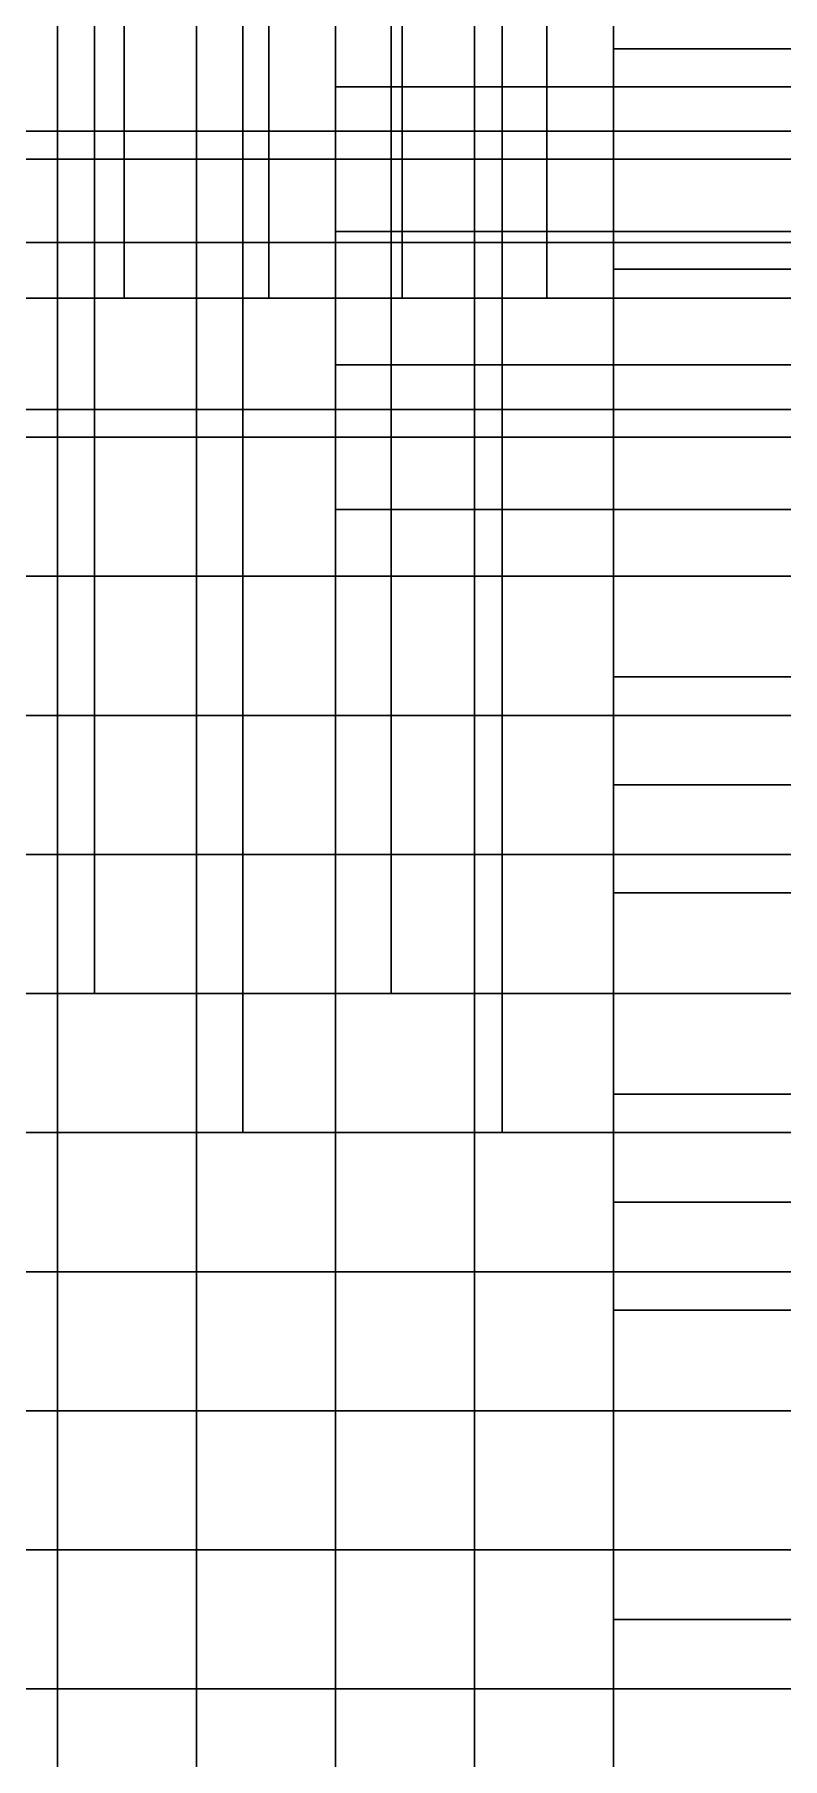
# Model space of a CAD drawing. Extents: x -2.5 to 67.5, y -27.5 to 12.5.
# Drawn here: x 27.4 to 30.76, y -7.81 to -0.07 of the extents above; entities that cross this region are included whole.
import ezdxf

# ---------------------------------------------------------------- set-up
doc = ezdxf.new("R2010")
doc.units = 0
for name, color, linetype in [('M0', 13, 'CONTINUOUS'), ('M1', 11, 'CONTINUOUS'), ('M2', 15, 'CONTINUOUS')]:
    doc.layers.add(name, color=color, linetype=linetype)

msp = doc.modelspace()

# ---------------------------------------------------------------- linework, layer by layer
at = {"layer": 'M0', "color": 135}
for points in [[(27.5, -0.625), (25.833, -0.625), (25.833, 0.9375), (27.5, 0.9375)], [(25.833, -0.625, 1), (27.5, -0.625, 1), (27.5, 0.9375, 1), (25.833, 0.9375, 1)], [(27.5, -0.625, 1), (27.5, -0.625), (27.5, 0.9375), (27.5, 0.9375, 1)], [(27.5, -0.625), (27.5, -0.625, 1), (27.5, 0.9375, 1), (27.5, 0.9375)], [(28.75, -0.625), (27.5, -0.625), (27.5, 0.9375), (28.75, 0.9375)], [(27.5, -0.625, 1), (28.75, -0.625, 1), (28.75, 0.9375, 1), (27.5, 0.9375, 1)], [(28.75, -0.625, 1), (28.75, -0.625), (28.75, 0.9375), (28.75, 0.9375, 1)], [(28.75, -0.625), (28.75, -0.625, 1), (28.75, 0.9375, 1), (28.75, 0.9375)], [(30, -0.625), (28.75, -0.625), (28.75, 0.9375), (30, 0.9375)], [(28.75, -0.625, 1), (30, -0.625, 1), (30, 0.9375, 1), (28.75, 0.9375, 1)], [(30, -0.625, 1), (30, -0.625), (30, 0.9375), (30, 0.9375, 1)], [(30, -0.625), (30, -0.625, 1), (30, 0.9375, 1), (30, 0.9375)], [(31.667, -0.625), (30, -0.625), (30, 0.9375), (31.667, 0.9375)], [(30, -0.625, 1), (31.667, -0.625, 1), (31.667, 0.9375, 1), (30, 0.9375, 1)], [(26.667, -1.25), (26.667, 0), (28.125, 0), (28.125, -1.25)], [(26.667, 0, 1), (26.667, -1.25, 1), (28.125, -1.25, 1), (28.125, 0, 1)], [(28.125, -1.25), (28.125, 0), (28.125, 0, 1), (28.125, -1.25, 1)], [(28.125, 0), (28.125, -1.25), (28.125, -1.25, 1), (28.125, 0, 1)], [(28.125, -1.25), (28.125, 0), (29.375, 0), (29.375, -1.25)], [(28.125, 0, 1), (28.125, -1.25, 1), (29.375, -1.25, 1), (29.375, 0, 1)], [(29.375, -1.25), (29.375, 0), (29.375, 0, 1), (29.375, -1.25, 1)], [(29.375, 0), (29.375, -1.25), (29.375, -1.25, 1), (29.375, 0, 1)], [(29.375, -1.25), (29.375, 0), (30.833, 0), (30.833, -1.25)], [(29.375, 0, 1), (29.375, -1.25, 1), (30.833, -1.25, 1), (30.833, 0, 1)], [(27.5, -0.625), (25.833, -0.625), (25.833, -0.625, 1), (27.5, -0.625, 1)], [(27.5, -1.875), (25.833, -1.875), (25.833, -0.625), (27.5, -0.625)], [(25.833, -1.875, 1), (27.5, -1.875, 1), (27.5, -0.625, 1), (25.833, -0.625, 1)], [(25.833, -0.625), (27.5, -0.625), (27.5, -0.625, 1), (25.833, -0.625, 1)], [(27.5, -1.875, 1), (27.5, -1.875), (27.5, -0.625), (27.5, -0.625, 1)], [(28.75, -0.625), (27.5, -0.625), (27.5, -0.625, 1), (28.75, -0.625, 1)], [(27.5, -1.875), (27.5, -1.875, 1), (27.5, -0.625, 1), (27.5, -0.625)], [(28.75, -1.875), (27.5, -1.875), (27.5, -0.625), (28.75, -0.625)], [(27.5, -1.875, 1), (28.75, -1.875, 1), (28.75, -0.625, 1), (27.5, -0.625, 1)], [(27.5, -0.625), (28.75, -0.625), (28.75, -0.625, 1), (27.5, -0.625, 1)], [(28.75, -1.875, 1), (28.75, -1.875), (28.75, -0.625), (28.75, -0.625, 1)], [(30, -0.625), (28.75, -0.625), (28.75, -0.625, 1), (30, -0.625, 1)], [(28.75, -1.875), (28.75, -1.875, 1), (28.75, -0.625, 1), (28.75, -0.625)], [(30, -1.875), (28.75, -1.875), (28.75, -0.625), (30, -0.625)], [(28.75, -1.875, 1), (30, -1.875, 1), (30, -0.625, 1), (28.75, -0.625, 1)], [(28.75, -0.625), (30, -0.625), (30, -0.625, 1), (28.75, -0.625, 1)], [(30, -1.875, 1), (30, -1.875), (30, -0.625), (30, -0.625, 1)], [(31.667, -0.625), (30, -0.625), (30, -0.625, 1), (31.667, -0.625, 1)], [(30, -1.875), (30, -1.875, 1), (30, -0.625, 1), (30, -0.625)], [(31.667, -1.875), (30, -1.875), (30, -0.625), (31.667, -0.625)], [(30, -1.875, 1), (31.667, -1.875, 1), (31.667, -0.625, 1), (30, -0.625, 1)], [(30, -0.625), (31.667, -0.625), (31.667, -0.625, 1), (30, -0.625, 1)], [(26.667, -1.25), (26.667, -1.25, 1), (28.125, -1.25, 1), (28.125, -1.25)], [(26.667, -2.5), (26.667, -1.25), (28.125, -1.25), (28.125, -2.5)], [(26.667, -1.25, 1), (26.667, -2.5, 1), (28.125, -2.5, 1), (28.125, -1.25, 1)], [(26.667, -1.25, 1), (26.667, -1.25), (28.125, -1.25), (28.125, -1.25, 1)], [(28.125, -2.5), (28.125, -1.25), (28.125, -1.25, 1), (28.125, -2.5, 1)], [(28.125, -1.25), (28.125, -2.5), (28.125, -2.5, 1), (28.125, -1.25, 1)], [(28.125, -1.25), (28.125, -1.25, 1), (29.375, -1.25, 1), (29.375, -1.25)], [(28.125, -2.5), (28.125, -1.25), (29.375, -1.25), (29.375, -2.5)], [(28.125, -1.25, 1), (28.125, -2.5, 1), (29.375, -2.5, 1), (29.375, -1.25, 1)], [(28.125, -1.25, 1), (28.125, -1.25), (29.375, -1.25), (29.375, -1.25, 1)], [(29.375, -2.5), (29.375, -1.25), (29.375, -1.25, 1), (29.375, -2.5, 1)], [(29.375, -1.25), (29.375, -2.5), (29.375, -2.5, 1), (29.375, -1.25, 1)], [(29.375, -1.25), (29.375, -1.25, 1), (30.833, -1.25, 1), (30.833, -1.25)], [(29.375, -2.5), (29.375, -1.25), (30.833, -1.25), (30.833, -2.5)], [(29.375, -1.25, 1), (29.375, -2.5, 1), (30.833, -2.5, 1), (30.833, -1.25, 1)], [(29.375, -1.25, 1), (29.375, -1.25), (30.833, -1.25), (30.833, -1.25, 1)], [(27.5, -1.875), (25.833, -1.875), (25.833, -1.875, 1), (27.5, -1.875, 1)], [(27.5, -3.125), (25.833, -3.125), (25.833, -1.875), (27.5, -1.875)], [(25.833, -3.125, 1), (27.5, -3.125, 1), (27.5, -1.875, 1), (25.833, -1.875, 1)], [(25.833, -1.875), (27.5, -1.875), (27.5, -1.875, 1), (25.833, -1.875, 1)], [(27.5, -3.125, 1), (27.5, -3.125), (27.5, -1.875), (27.5, -1.875, 1)], [(28.75, -1.875), (27.5, -1.875), (27.5, -1.875, 1), (28.75, -1.875, 1)], [(27.5, -3.125), (27.5, -3.125, 1), (27.5, -1.875, 1), (27.5, -1.875)], [(28.75, -3.125), (27.5, -3.125), (27.5, -1.875), (28.75, -1.875)], [(27.5, -3.125, 1), (28.75, -3.125, 1), (28.75, -1.875, 1), (27.5, -1.875, 1)], [(27.5, -1.875), (28.75, -1.875), (28.75, -1.875, 1), (27.5, -1.875, 1)], [(28.75, -3.125, 1), (28.75, -3.125), (28.75, -1.875), (28.75, -1.875, 1)], [(30, -1.875), (28.75, -1.875), (28.75, -1.875, 1), (30, -1.875, 1)], [(28.75, -3.125), (28.75, -3.125, 1), (28.75, -1.875, 1), (28.75, -1.875)], [(30, -3.125), (28.75, -3.125), (28.75, -1.875), (30, -1.875)], [(28.75, -3.125, 1), (30, -3.125, 1), (30, -1.875, 1), (28.75, -1.875, 1)], [(28.75, -1.875), (30, -1.875), (30, -1.875, 1), (28.75, -1.875, 1)], [(30, -3.125, 1), (30, -3.125), (30, -1.875), (30, -1.875, 1)], [(31.667, -1.875), (30, -1.875), (30, -1.875, 1), (31.667, -1.875, 1)], [(30, -3.125), (30, -3.125, 1), (30, -1.875, 1), (30, -1.875)], [(31.667, -3.125), (30, -3.125), (30, -1.875), (31.667, -1.875)], [(30, -3.125, 1), (31.667, -3.125, 1), (31.667, -1.875, 1), (30, -1.875, 1)], [(30, -1.875), (31.667, -1.875), (31.667, -1.875, 1), (30, -1.875, 1)], [(26.667, -2.5), (26.667, -2.5, 1), (28.125, -2.5, 1), (28.125, -2.5)], [(26.667, -3.75), (26.667, -2.5), (28.125, -2.5), (28.125, -3.75)], [(26.667, -2.5, 1), (26.667, -3.75, 1), (28.125, -3.75, 1), (28.125, -2.5, 1)], [(26.667, -2.5, 1), (26.667, -2.5), (28.125, -2.5), (28.125, -2.5, 1)], [(28.125, -3.75), (28.125, -2.5), (28.125, -2.5, 1), (28.125, -3.75, 1)], [(28.125, -2.5), (28.125, -3.75), (28.125, -3.75, 1), (28.125, -2.5, 1)], [(28.125, -2.5), (28.125, -2.5, 1), (29.375, -2.5, 1), (29.375, -2.5)], [(28.125, -3.75), (28.125, -2.5), (29.375, -2.5), (29.375, -3.75)], [(28.125, -2.5, 1), (28.125, -3.75, 1), (29.375, -3.75, 1), (29.375, -2.5, 1)], [(28.125, -2.5, 1), (28.125, -2.5), (29.375, -2.5), (29.375, -2.5, 1)], [(29.375, -3.75), (29.375, -2.5), (29.375, -2.5, 1), (29.375, -3.75, 1)], [(29.375, -2.5), (29.375, -3.75), (29.375, -3.75, 1), (29.375, -2.5, 1)], [(29.375, -2.5), (29.375, -2.5, 1), (30.833, -2.5, 1), (30.833, -2.5)], [(29.375, -3.75), (29.375, -2.5), (30.833, -2.5), (30.833, -3.75)], [(29.375, -2.5, 1), (29.375, -3.75, 1), (30.833, -3.75, 1), (30.833, -2.5, 1)], [(29.375, -2.5, 1), (29.375, -2.5), (30.833, -2.5), (30.833, -2.5, 1)], [(27.5, -3.125), (25.833, -3.125), (25.833, -3.125, 1), (27.5, -3.125, 1)], [(27.5, -4.375), (25.833, -4.375), (25.833, -3.125), (27.5, -3.125)], [(25.833, -4.375, 1), (27.5, -4.375, 1), (27.5, -3.125, 1), (25.833, -3.125, 1)], [(25.833, -3.125), (27.5, -3.125), (27.5, -3.125, 1), (25.833, -3.125, 1)], [(27.5, -4.375, 1), (27.5, -4.375), (27.5, -3.125), (27.5, -3.125, 1)], [(28.75, -3.125), (27.5, -3.125), (27.5, -3.125, 1), (28.75, -3.125, 1)], [(27.5, -4.375), (27.5, -4.375, 1), (27.5, -3.125, 1), (27.5, -3.125)], [(28.75, -4.375), (27.5, -4.375), (27.5, -3.125), (28.75, -3.125)], [(27.5, -4.375, 1), (28.75, -4.375, 1), (28.75, -3.125, 1), (27.5, -3.125, 1)], [(27.5, -3.125), (28.75, -3.125), (28.75, -3.125, 1), (27.5, -3.125, 1)], [(28.75, -4.375, 1), (28.75, -4.375), (28.75, -3.125), (28.75, -3.125, 1)], [(30, -3.125), (28.75, -3.125), (28.75, -3.125, 1), (30, -3.125, 1)], [(28.75, -4.375), (28.75, -4.375, 1), (28.75, -3.125, 1), (28.75, -3.125)], [(30, -4.375), (28.75, -4.375), (28.75, -3.125), (30, -3.125)], [(28.75, -4.375, 1), (30, -4.375, 1), (30, -3.125, 1), (28.75, -3.125, 1)], [(28.75, -3.125), (30, -3.125), (30, -3.125, 1), (28.75, -3.125, 1)], [(30, -4.375, 1), (30, -4.375), (30, -3.125), (30, -3.125, 1)], [(31.667, -3.125), (30, -3.125), (30, -3.125, 1), (31.667, -3.125, 1)], [(30, -4.375), (30, -4.375, 1), (30, -3.125, 1), (30, -3.125)], [(31.667, -4.375), (30, -4.375), (30, -3.125), (31.667, -3.125)], [(30, -4.375, 1), (31.667, -4.375, 1), (31.667, -3.125, 1), (30, -3.125, 1)], [(30, -3.125), (31.667, -3.125), (31.667, -3.125, 1), (30, -3.125, 1)], [(26.667, -3.75), (26.667, -3.75, 1), (28.125, -3.75, 1), (28.125, -3.75)], [(26.667, -5), (26.667, -3.75), (28.125, -3.75), (28.125, -5)], [(26.667, -3.75, 1), (26.667, -5, 1), (28.125, -5, 1), (28.125, -3.75, 1)], [(26.667, -3.75, 1), (26.667, -3.75), (28.125, -3.75), (28.125, -3.75, 1)], [(28.125, -5), (28.125, -3.75), (28.125, -3.75, 1), (28.125, -5, 1)], [(28.125, -3.75), (28.125, -5), (28.125, -5, 1), (28.125, -3.75, 1)], [(28.125, -3.75), (28.125, -3.75, 1), (29.375, -3.75, 1), (29.375, -3.75)], [(28.125, -5), (28.125, -3.75), (29.375, -3.75), (29.375, -5)], [(28.125, -3.75, 1), (28.125, -5, 1), (29.375, -5, 1), (29.375, -3.75, 1)], [(28.125, -3.75, 1), (28.125, -3.75), (29.375, -3.75), (29.375, -3.75, 1)], [(29.375, -5), (29.375, -3.75), (29.375, -3.75, 1), (29.375, -5, 1)], [(29.375, -3.75), (29.375, -5), (29.375, -5, 1), (29.375, -3.75, 1)], [(29.375, -3.75), (29.375, -3.75, 1), (30.833, -3.75, 1), (30.833, -3.75)], [(29.375, -5), (29.375, -3.75), (30.833, -3.75), (30.833, -5)], [(29.375, -3.75, 1), (29.375, -5, 1), (30.833, -5, 1), (30.833, -3.75, 1)], [(29.375, -3.75, 1), (29.375, -3.75), (30.833, -3.75), (30.833, -3.75, 1)], [(27.5, -4.375), (25.833, -4.375), (25.833, -4.375, 1), (27.5, -4.375, 1)], [(27.5, -5.625), (25.833, -5.625), (25.833, -4.375), (27.5, -4.375)], [(25.833, -5.625, 1), (27.5, -5.625, 1), (27.5, -4.375, 1), (25.833, -4.375, 1)], [(25.833, -4.375), (27.5, -4.375), (27.5, -4.375, 1), (25.833, -4.375, 1)], [(27.5, -5.625, 1), (27.5, -5.625), (27.5, -4.375), (27.5, -4.375, 1)], [(28.75, -4.375), (27.5, -4.375), (27.5, -4.375, 1), (28.75, -4.375, 1)], [(27.5, -5.625), (27.5, -5.625, 1), (27.5, -4.375, 1), (27.5, -4.375)], [(28.75, -5.625), (27.5, -5.625), (27.5, -4.375), (28.75, -4.375)], [(27.5, -5.625, 1), (28.75, -5.625, 1), (28.75, -4.375, 1), (27.5, -4.375, 1)], [(27.5, -4.375), (28.75, -4.375), (28.75, -4.375, 1), (27.5, -4.375, 1)], [(28.75, -5.625, 1), (28.75, -5.625), (28.75, -4.375), (28.75, -4.375, 1)], [(30, -4.375), (28.75, -4.375), (28.75, -4.375, 1), (30, -4.375, 1)], [(28.75, -5.625), (28.75, -5.625, 1), (28.75, -4.375, 1), (28.75, -4.375)], [(30, -5.625), (28.75, -5.625), (28.75, -4.375), (30, -4.375)], [(28.75, -5.625, 1), (30, -5.625, 1), (30, -4.375, 1), (28.75, -4.375, 1)], [(28.75, -4.375), (30, -4.375), (30, -4.375, 1), (28.75, -4.375, 1)], [(30, -5.625, 1), (30, -5.625), (30, -4.375), (30, -4.375, 1)], [(31.667, -4.375), (30, -4.375), (30, -4.375, 1), (31.667, -4.375, 1)], [(30, -5.625), (30, -5.625, 1), (30, -4.375, 1), (30, -4.375)], [(31.667, -5.625), (30, -5.625), (30, -4.375), (31.667, -4.375)], [(30, -5.625, 1), (31.667, -5.625, 1), (31.667, -4.375, 1), (30, -4.375, 1)], [(30, -4.375), (31.667, -4.375), (31.667, -4.375, 1), (30, -4.375, 1)], [(26.667, -5), (26.667, -5, 1), (28.125, -5, 1), (28.125, -5)], [(26.667, -6.25), (26.667, -5), (28.125, -5), (28.125, -6.25)], [(26.667, -5, 1), (26.667, -6.25, 1), (28.125, -6.25, 1), (28.125, -5, 1)], [(26.667, -5, 1), (26.667, -5), (28.125, -5), (28.125, -5, 1)], [(28.125, -6.25), (28.125, -5), (28.125, -5, 1), (28.125, -6.25, 1)], [(28.125, -5), (28.125, -6.25), (28.125, -6.25, 1), (28.125, -5, 1)], [(28.125, -5), (28.125, -5, 1), (29.375, -5, 1), (29.375, -5)], [(28.125, -6.25), (28.125, -5), (29.375, -5), (29.375, -6.25)], [(28.125, -5, 1), (28.125, -6.25, 1), (29.375, -6.25, 1), (29.375, -5, 1)], [(28.125, -5, 1), (28.125, -5), (29.375, -5), (29.375, -5, 1)], [(29.375, -6.25), (29.375, -5), (29.375, -5, 1), (29.375, -6.25, 1)], [(29.375, -5), (29.375, -6.25), (29.375, -6.25, 1), (29.375, -5, 1)], [(29.375, -5), (29.375, -5, 1), (30.833, -5, 1), (30.833, -5)], [(29.375, -6.25), (29.375, -5), (30.833, -5), (30.833, -6.25)], [(29.375, -5, 1), (29.375, -6.25, 1), (30.833, -6.25, 1), (30.833, -5, 1)], [(29.375, -5, 1), (29.375, -5), (30.833, -5), (30.833, -5, 1)], [(27.5, -5.625), (25.833, -5.625), (25.833, -5.625, 1), (27.5, -5.625, 1)], [(27.5, -6.875), (25.833, -6.875), (25.833, -5.625), (27.5, -5.625)], [(25.833, -6.875, 1), (27.5, -6.875, 1), (27.5, -5.625, 1), (25.833, -5.625, 1)], [(25.833, -5.625), (27.5, -5.625), (27.5, -5.625, 1), (25.833, -5.625, 1)], [(27.5, -6.875, 1), (27.5, -6.875), (27.5, -5.625), (27.5, -5.625, 1)], [(28.75, -5.625), (27.5, -5.625), (27.5, -5.625, 1), (28.75, -5.625, 1)], [(27.5, -6.875), (27.5, -6.875, 1), (27.5, -5.625, 1), (27.5, -5.625)], [(28.75, -6.875), (27.5, -6.875), (27.5, -5.625), (28.75, -5.625)], [(27.5, -6.875, 1), (28.75, -6.875, 1), (28.75, -5.625, 1), (27.5, -5.625, 1)], [(27.5, -5.625), (28.75, -5.625), (28.75, -5.625, 1), (27.5, -5.625, 1)], [(28.75, -6.875, 1), (28.75, -6.875), (28.75, -5.625), (28.75, -5.625, 1)], [(30, -5.625), (28.75, -5.625), (28.75, -5.625, 1), (30, -5.625, 1)], [(28.75, -6.875), (28.75, -6.875, 1), (28.75, -5.625, 1), (28.75, -5.625)], [(30, -6.875), (28.75, -6.875), (28.75, -5.625), (30, -5.625)], [(28.75, -6.875, 1), (30, -6.875, 1), (30, -5.625, 1), (28.75, -5.625, 1)], [(28.75, -5.625), (30, -5.625), (30, -5.625, 1), (28.75, -5.625, 1)], [(30, -6.875, 1), (30, -6.875), (30, -5.625), (30, -5.625, 1)], [(31.667, -5.625), (30, -5.625), (30, -5.625, 1), (31.667, -5.625, 1)], [(30, -6.875), (30, -6.875, 1), (30, -5.625, 1), (30, -5.625)], [(31.667, -6.875), (30, -6.875), (30, -5.625), (31.667, -5.625)], [(30, -6.875, 1), (31.667, -6.875, 1), (31.667, -5.625, 1), (30, -5.625, 1)], [(30, -5.625), (31.667, -5.625), (31.667, -5.625, 1), (30, -5.625, 1)], [(26.667, -6.25), (26.667, -6.25, 1), (28.125, -6.25, 1), (28.125, -6.25)], [(26.667, -7.5), (26.667, -6.25), (28.125, -6.25), (28.125, -7.5)], [(26.667, -6.25, 1), (26.667, -7.5, 1), (28.125, -7.5, 1), (28.125, -6.25, 1)], [(26.667, -6.25, 1), (26.667, -6.25), (28.125, -6.25), (28.125, -6.25, 1)], [(28.125, -7.5), (28.125, -6.25), (28.125, -6.25, 1), (28.125, -7.5, 1)], [(28.125, -6.25), (28.125, -7.5), (28.125, -7.5, 1), (28.125, -6.25, 1)], [(28.125, -6.25), (28.125, -6.25, 1), (29.375, -6.25, 1), (29.375, -6.25)], [(28.125, -7.5), (28.125, -6.25), (29.375, -6.25), (29.375, -7.5)], [(28.125, -6.25, 1), (28.125, -7.5, 1), (29.375, -7.5, 1), (29.375, -6.25, 1)], [(28.125, -6.25, 1), (28.125, -6.25), (29.375, -6.25), (29.375, -6.25, 1)], [(29.375, -7.5), (29.375, -6.25), (29.375, -6.25, 1), (29.375, -7.5, 1)], [(29.375, -6.25), (29.375, -7.5), (29.375, -7.5, 1), (29.375, -6.25, 1)], [(29.375, -6.25), (29.375, -6.25, 1), (30.833, -6.25, 1), (30.833, -6.25)], [(29.375, -7.5), (29.375, -6.25), (30.833, -6.25), (30.833, -7.5)], [(29.375, -6.25, 1), (29.375, -7.5, 1), (30.833, -7.5, 1), (30.833, -6.25, 1)], [(29.375, -6.25, 1), (29.375, -6.25), (30.833, -6.25), (30.833, -6.25, 1)], [(25.833, -6.875), (27.5, -6.875), (27.5, -6.875, 1), (25.833, -6.875, 1)], [(28.75, -6.875), (27.5, -6.875), (27.5, -6.875, 1), (28.75, -6.875, 1)], [(27.5, -8.472), (27.5, -8.472, 1), (27.5, -6.875, 1), (27.5, -6.875)], [(28.75, -8.472), (27.5, -8.472), (27.5, -6.875), (28.75, -6.875)], [(27.5, -8.472, 1), (28.75, -8.472, 1), (28.75, -6.875, 1), (27.5, -6.875, 1)], [(27.5, -6.875), (28.75, -6.875), (28.75, -6.875, 1), (27.5, -6.875, 1)], [(28.75, -8.472, 1), (28.75, -8.472), (28.75, -6.875), (28.75, -6.875, 1)], [(30, -6.875), (28.75, -6.875), (28.75, -6.875, 1), (30, -6.875, 1)], [(28.75, -8.472), (28.75, -8.472, 1), (28.75, -6.875, 1), (28.75, -6.875)], [(30, -8.472), (28.75, -8.472), (28.75, -6.875), (30, -6.875)], [(28.75, -8.472, 1), (30, -8.472, 1), (30, -6.875, 1), (28.75, -6.875, 1)], [(28.75, -6.875), (30, -6.875), (30, -6.875, 1), (28.75, -6.875, 1)], [(30, -8.472, 1), (30, -8.472), (30, -6.875), (30, -6.875, 1)], [(31.667, -6.875), (30, -6.875), (30, -6.875, 1), (31.667, -6.875, 1)], [(30, -8.472), (30, -8.472, 1), (30, -6.875, 1), (30, -6.875)], [(31.667, -8.472), (30, -8.472), (30, -6.875), (31.667, -6.875)], [(30, -8.472, 1), (31.667, -8.472, 1), (31.667, -6.875, 1), (30, -6.875, 1)], [(30, -6.875), (31.667, -6.875), (31.667, -6.875, 1), (30, -6.875, 1)], [(26.667, -7.5, 1), (26.667, -7.5), (28.125, -7.5), (28.125, -7.5, 1)], [(28.125, -7.5), (28.125, -9.444), (28.125, -9.444, 1), (28.125, -7.5, 1)], [(28.125, -7.5), (28.125, -7.5, 1), (29.375, -7.5, 1), (29.375, -7.5)], [(28.125, -9.444), (28.125, -7.5), (29.375, -7.5), (29.375, -9.444)], [(28.125, -7.5, 1), (28.125, -9.444, 1), (29.375, -9.444, 1), (29.375, -7.5, 1)], [(28.125, -7.5, 1), (28.125, -7.5), (29.375, -7.5), (29.375, -7.5, 1)], [(29.375, -9.444), (29.375, -7.5), (29.375, -7.5, 1), (29.375, -9.444, 1)], [(29.375, -7.5), (29.375, -9.444), (29.375, -9.444, 1), (29.375, -7.5, 1)], [(29.375, -7.5), (29.375, -7.5, 1), (30.833, -7.5, 1), (30.833, -7.5)], [(29.375, -9.444), (29.375, -7.5), (30.833, -7.5), (30.833, -9.444)], [(29.375, -7.5, 1), (29.375, -9.444, 1), (30.833, -9.444, 1), (30.833, -7.5, 1)], [(29.375, -7.5, 1), (29.375, -7.5), (30.833, -7.5), (30.833, -7.5, 1)]]:
    msp.add_3dface(points, dxfattribs=at)
at = {"layer": 'M1', "color": 10}
for points in [[(27.667, -0.5, 1.75), (26.333, -0.5, 1.75), (26.333, 0.8335, 1.75), (27.667, 0.8335, 1.75)], [(26.333, -0.5, 3), (27.667, -0.5, 3), (27.667, 0.8335, 3), (26.333, 0.8335, 3)], [(27.667, -0.5, 3), (27.667, -0.5, 1.75), (27.667, 0.8335, 1.75), (27.667, 0.8335, 3)], [(27.667, -0.5, 1.75), (27.667, -0.5, 3), (27.667, 0.8335, 3), (27.667, 0.8335, 1.75)], [(29, -0.5, 1.75), (27.667, -0.5, 1.75), (27.667, 0.8335, 1.75), (29, 0.8335, 1.75)], [(27.667, -0.5, 3), (29, -0.5, 3), (29, 0.8335, 3), (27.667, 0.8335, 3)], [(29, -0.5, 3), (29, -0.5, 1.75), (29, 0.8335, 1.75), (29, 0.8335, 3)], [(29, -0.5, 1.75), (29, -0.5, 3), (29, 0.8335, 3), (29, 0.8335, 1.75)], [(30, -0.5, 1.75), (29, -0.5, 1.75), (29, 0.8335, 1.75), (30, 0.8335, 1.75)], [(29, -0.5, 3), (30, -0.5, 3), (30, 0.8335, 3), (29, 0.8335, 3)], [(30, -0.5, 3), (30, -0.5, 1.75), (30, 0.8335, 1.75), (30, 0.8335, 3)], [(30, -0.5, 1.75), (30, -0.5, 3), (30, 0.8335, 3), (30, 0.8335, 1.75)], [(31.667, -0.5, 1.75), (30, -0.5, 1.75), (30, 0.8335, 1.75), (31.667, 0.8335, 1.75)], [(30, -0.5, 3), (31.667, -0.5, 3), (31.667, 0.8335, 3), (30, 0.8335, 3)], [(27, -1, 1.75), (27, 0, 1.75), (28.333, 0, 1.75), (28.333, -1, 1.75)], [(27, 0, 3), (27, -1, 3), (28.333, -1, 3), (28.333, 0, 3)], [(28.333, -1, 1.75), (28.333, 0, 1.75), (28.333, 0, 3), (28.333, -1, 3)], [(28.333, 0, 1.75), (28.333, -1, 1.75), (28.333, -1, 3), (28.333, 0, 3)], [(28.333, -1, 1.75), (28.333, 0, 1.75), (29.5, 0, 1.75), (29.5, -1, 1.75)], [(28.333, 0, 3), (28.333, -1, 3), (29.5, -1, 3), (29.5, 0, 3)], [(29.5, -1, 1.75), (29.5, 0, 1.75), (29.5, 0, 3), (29.5, -1, 3)], [(29.5, 0, 1.75), (29.5, -1, 1.75), (29.5, -1, 3), (29.5, 0, 3)], [(29.5, -1, 1.75), (29.5, 0, 1.75), (30.833, 0, 1.75), (30.833, -1, 1.75)], [(29.5, 0, 3), (29.5, -1, 3), (30.833, -1, 3), (30.833, 0, 3)], [(27.667, -0.5, 1.75), (26.333, -0.5, 1.75), (26.333, -0.5, 3), (27.667, -0.5, 3)], [(27.667, -1.75, 1.75), (26.333, -1.75, 1.75), (26.333, -0.5, 1.75), (27.667, -0.5, 1.75)], [(26.333, -1.75, 3), (27.667, -1.75, 3), (27.667, -0.5, 3), (26.333, -0.5, 3)], [(26.333, -0.5, 1.75), (27.667, -0.5, 1.75), (27.667, -0.5, 3), (26.333, -0.5, 3)], [(27.667, -1.75, 3), (27.667, -1.75, 1.75), (27.667, -0.5, 1.75), (27.667, -0.5, 3)], [(29, -0.5, 1.75), (27.667, -0.5, 1.75), (27.667, -0.5, 3), (29, -0.5, 3)], [(27.667, -1.75, 1.75), (27.667, -1.75, 3), (27.667, -0.5, 3), (27.667, -0.5, 1.75)], [(29, -1.75, 1.75), (27.667, -1.75, 1.75), (27.667, -0.5, 1.75), (29, -0.5, 1.75)], [(27.667, -1.75, 3), (29, -1.75, 3), (29, -0.5, 3), (27.667, -0.5, 3)], [(27.667, -0.5, 1.75), (29, -0.5, 1.75), (29, -0.5, 3), (27.667, -0.5, 3)], [(29, -1.75, 3), (29, -1.75, 1.75), (29, -0.5, 1.75), (29, -0.5, 3)], [(30, -0.5, 1.75), (29, -0.5, 1.75), (29, -0.5, 3), (30, -0.5, 3)], [(29, -1.75, 1.75), (29, -1.75, 3), (29, -0.5, 3), (29, -0.5, 1.75)], [(30, -1.75, 1.75), (29, -1.75, 1.75), (29, -0.5, 1.75), (30, -0.5, 1.75)], [(29, -1.75, 3), (30, -1.75, 3), (30, -0.5, 3), (29, -0.5, 3)], [(29, -0.5, 1.75), (30, -0.5, 1.75), (30, -0.5, 3), (29, -0.5, 3)], [(30, -1.75, 3), (30, -1.75, 1.75), (30, -0.5, 1.75), (30, -0.5, 3)], [(31.667, -0.5, 1.75), (30, -0.5, 1.75), (30, -0.5, 3), (31.667, -0.5, 3)], [(30, -1.75, 1.75), (30, -1.75, 3), (30, -0.5, 3), (30, -0.5, 1.75)], [(31.667, -1.75, 1.75), (30, -1.75, 1.75), (30, -0.5, 1.75), (31.667, -0.5, 1.75)], [(30, -1.75, 3), (31.667, -1.75, 3), (31.667, -0.5, 3), (30, -0.5, 3)], [(30, -0.5, 1.75), (31.667, -0.5, 1.75), (31.667, -0.5, 3), (30, -0.5, 3)], [(27, -1, 1.75), (27, -1, 3), (28.333, -1, 3), (28.333, -1, 1.75)], [(27, -2.5, 1.75), (27, -1, 1.75), (28.333, -1, 1.75), (28.333, -2.5, 1.75)], [(27, -1, 3), (27, -2.5, 3), (28.333, -2.5, 3), (28.333, -1, 3)], [(27, -1, 3), (27, -1, 1.75), (28.333, -1, 1.75), (28.333, -1, 3)], [(28.333, -2.5, 1.75), (28.333, -1, 1.75), (28.333, -1, 3), (28.333, -2.5, 3)], [(28.333, -1, 1.75), (28.333, -2.5, 1.75), (28.333, -2.5, 3), (28.333, -1, 3)], [(28.333, -1, 1.75), (28.333, -1, 3), (29.5, -1, 3), (29.5, -1, 1.75)], [(28.333, -2.5, 1.75), (28.333, -1, 1.75), (29.5, -1, 1.75), (29.5, -2.5, 1.75)], [(28.333, -1, 3), (28.333, -2.5, 3), (29.5, -2.5, 3), (29.5, -1, 3)], [(28.333, -1, 3), (28.333, -1, 1.75), (29.5, -1, 1.75), (29.5, -1, 3)], [(29.5, -2.5, 1.75), (29.5, -1, 1.75), (29.5, -1, 3), (29.5, -2.5, 3)], [(29.5, -1, 1.75), (29.5, -2.5, 1.75), (29.5, -2.5, 3), (29.5, -1, 3)], [(29.5, -1, 1.75), (29.5, -1, 3), (30.833, -1, 3), (30.833, -1, 1.75)], [(29.5, -2.5, 1.75), (29.5, -1, 1.75), (30.833, -1, 1.75), (30.833, -2.5, 1.75)], [(29.5, -1, 3), (29.5, -2.5, 3), (30.833, -2.5, 3), (30.833, -1, 3)], [(29.5, -1, 3), (29.5, -1, 1.75), (30.833, -1, 1.75), (30.833, -1, 3)], [(27.667, -1.75, 1.75), (26.333, -1.75, 1.75), (26.333, -1.75, 3), (27.667, -1.75, 3)], [(27.667, -3.125, 1.75), (26.333, -3.125, 1.75), (26.333, -1.75, 1.75), (27.667, -1.75, 1.75)], [(26.333, -3.125, 3), (27.667, -3.125, 3), (27.667, -1.75, 3), (26.333, -1.75, 3)], [(26.333, -1.75, 1.75), (27.667, -1.75, 1.75), (27.667, -1.75, 3), (26.333, -1.75, 3)], [(27.667, -3.125, 3), (27.667, -3.125, 1.75), (27.667, -1.75, 1.75), (27.667, -1.75, 3)], [(29, -1.75, 1.75), (27.667, -1.75, 1.75), (27.667, -1.75, 3), (29, -1.75, 3)], [(27.667, -3.125, 1.75), (27.667, -3.125, 3), (27.667, -1.75, 3), (27.667, -1.75, 1.75)], [(29, -3.125, 1.75), (27.667, -3.125, 1.75), (27.667, -1.75, 1.75), (29, -1.75, 1.75)], [(27.667, -3.125, 3), (29, -3.125, 3), (29, -1.75, 3), (27.667, -1.75, 3)], [(27.667, -1.75, 1.75), (29, -1.75, 1.75), (29, -1.75, 3), (27.667, -1.75, 3)], [(29, -3.125, 3), (29, -3.125, 1.75), (29, -1.75, 1.75), (29, -1.75, 3)], [(30, -1.75, 1.75), (29, -1.75, 1.75), (29, -1.75, 3), (30, -1.75, 3)], [(29, -3.125, 1.75), (29, -3.125, 3), (29, -1.75, 3), (29, -1.75, 1.75)], [(30, -3.125, 1.75), (29, -3.125, 1.75), (29, -1.75, 1.75), (30, -1.75, 1.75)], [(29, -3.125, 3), (30, -3.125, 3), (30, -1.75, 3), (29, -1.75, 3)], [(29, -1.75, 1.75), (30, -1.75, 1.75), (30, -1.75, 3), (29, -1.75, 3)], [(30, -3.125, 3), (30, -3.125, 1.75), (30, -1.75, 1.75), (30, -1.75, 3)], [(31.667, -1.75, 1.75), (30, -1.75, 1.75), (30, -1.75, 3), (31.667, -1.75, 3)], [(30, -3.125, 1.75), (30, -3.125, 3), (30, -1.75, 3), (30, -1.75, 1.75)], [(31.667, -3.125, 1.75), (30, -3.125, 1.75), (30, -1.75, 1.75), (31.667, -1.75, 1.75)], [(30, -3.125, 3), (31.667, -3.125, 3), (31.667, -1.75, 3), (30, -1.75, 3)], [(30, -1.75, 1.75), (31.667, -1.75, 1.75), (31.667, -1.75, 3), (30, -1.75, 3)], [(27, -2.5, 1.75), (27, -2.5, 3), (28.333, -2.5, 3), (28.333, -2.5, 1.75)], [(27, -3.75, 1.75), (27, -2.5, 1.75), (28.333, -2.5, 1.75), (28.333, -3.75, 1.75)], [(27, -2.5, 3), (27, -3.75, 3), (28.333, -3.75, 3), (28.333, -2.5, 3)], [(27, -2.5, 3), (27, -2.5, 1.75), (28.333, -2.5, 1.75), (28.333, -2.5, 3)], [(28.333, -3.75, 1.75), (28.333, -2.5, 1.75), (28.333, -2.5, 3), (28.333, -3.75, 3)], [(28.333, -2.5, 1.75), (28.333, -3.75, 1.75), (28.333, -3.75, 3), (28.333, -2.5, 3)], [(28.333, -2.5, 1.75), (28.333, -2.5, 3), (29.5, -2.5, 3), (29.5, -2.5, 1.75)], [(28.333, -3.75, 1.75), (28.333, -2.5, 1.75), (29.5, -2.5, 1.75), (29.5, -3.75, 1.75)], [(28.333, -2.5, 3), (28.333, -3.75, 3), (29.5, -3.75, 3), (29.5, -2.5, 3)], [(28.333, -2.5, 3), (28.333, -2.5, 1.75), (29.5, -2.5, 1.75), (29.5, -2.5, 3)], [(29.5, -3.75, 1.75), (29.5, -2.5, 1.75), (29.5, -2.5, 3), (29.5, -3.75, 3)], [(29.5, -2.5, 1.75), (29.5, -3.75, 1.75), (29.5, -3.75, 3), (29.5, -2.5, 3)], [(29.5, -2.5, 1.75), (29.5, -2.5, 3), (30.833, -2.5, 3), (30.833, -2.5, 1.75)], [(29.5, -3.75, 1.75), (29.5, -2.5, 1.75), (30.833, -2.5, 1.75), (30.833, -3.75, 1.75)], [(29.5, -2.5, 3), (29.5, -3.75, 3), (30.833, -3.75, 3), (30.833, -2.5, 3)], [(29.5, -2.5, 3), (29.5, -2.5, 1.75), (30.833, -2.5, 1.75), (30.833, -2.5, 3)], [(27.667, -3.125, 1.75), (26.333, -3.125, 1.75), (26.333, -3.125, 3), (27.667, -3.125, 3)], [(27.667, -4.375, 1.75), (26.333, -4.375, 1.75), (26.333, -3.125, 1.75), (27.667, -3.125, 1.75)], [(26.333, -4.375, 3), (27.667, -4.375, 3), (27.667, -3.125, 3), (26.333, -3.125, 3)], [(26.333, -3.125, 1.75), (27.667, -3.125, 1.75), (27.667, -3.125, 3), (26.333, -3.125, 3)], [(27.667, -4.375, 3), (27.667, -4.375, 1.75), (27.667, -3.125, 1.75), (27.667, -3.125, 3)], [(29, -3.125, 1.75), (27.667, -3.125, 1.75), (27.667, -3.125, 3), (29, -3.125, 3)], [(27.667, -4.375, 1.75), (27.667, -4.375, 3), (27.667, -3.125, 3), (27.667, -3.125, 1.75)], [(29, -4.375, 1.75), (27.667, -4.375, 1.75), (27.667, -3.125, 1.75), (29, -3.125, 1.75)], [(27.667, -4.375, 3), (29, -4.375, 3), (29, -3.125, 3), (27.667, -3.125, 3)], [(27.667, -3.125, 1.75), (29, -3.125, 1.75), (29, -3.125, 3), (27.667, -3.125, 3)], [(29, -4.375, 3), (29, -4.375, 1.75), (29, -3.125, 1.75), (29, -3.125, 3)], [(30, -3.125, 1.75), (29, -3.125, 1.75), (29, -3.125, 3), (30, -3.125, 3)], [(29, -4.375, 1.75), (29, -4.375, 3), (29, -3.125, 3), (29, -3.125, 1.75)], [(30, -4.375, 1.75), (29, -4.375, 1.75), (29, -3.125, 1.75), (30, -3.125, 1.75)], [(29, -4.375, 3), (30, -4.375, 3), (30, -3.125, 3), (29, -3.125, 3)], [(29, -3.125, 1.75), (30, -3.125, 1.75), (30, -3.125, 3), (29, -3.125, 3)], [(30, -4.375, 3), (30, -4.375, 1.75), (30, -3.125, 1.75), (30, -3.125, 3)], [(31.667, -3.125, 1.75), (30, -3.125, 1.75), (30, -3.125, 3), (31.667, -3.125, 3)], [(30, -4.375, 1.75), (30, -4.375, 3), (30, -3.125, 3), (30, -3.125, 1.75)], [(31.667, -4.375, 1.75), (30, -4.375, 1.75), (30, -3.125, 1.75), (31.667, -3.125, 1.75)], [(30, -4.375, 3), (31.667, -4.375, 3), (31.667, -3.125, 3), (30, -3.125, 3)], [(30, -3.125, 1.75), (31.667, -3.125, 1.75), (31.667, -3.125, 3), (30, -3.125, 3)], [(27, -3.75, 1.75), (27, -3.75, 3), (28.333, -3.75, 3), (28.333, -3.75, 1.75)], [(27, -5, 1.75), (27, -3.75, 1.75), (28.333, -3.75, 1.75), (28.333, -5, 1.75)], [(27, -3.75, 3), (27, -5, 3), (28.333, -5, 3), (28.333, -3.75, 3)], [(27, -3.75, 3), (27, -3.75, 1.75), (28.333, -3.75, 1.75), (28.333, -3.75, 3)], [(28.333, -5, 1.75), (28.333, -3.75, 1.75), (28.333, -3.75, 3), (28.333, -5, 3)], [(28.333, -3.75, 1.75), (28.333, -5, 1.75), (28.333, -5, 3), (28.333, -3.75, 3)], [(28.333, -3.75, 1.75), (28.333, -3.75, 3), (29.5, -3.75, 3), (29.5, -3.75, 1.75)], [(28.333, -5, 1.75), (28.333, -3.75, 1.75), (29.5, -3.75, 1.75), (29.5, -5, 1.75)], [(28.333, -3.75, 3), (28.333, -5, 3), (29.5, -5, 3), (29.5, -3.75, 3)], [(28.333, -3.75, 3), (28.333, -3.75, 1.75), (29.5, -3.75, 1.75), (29.5, -3.75, 3)], [(29.5, -5, 1.75), (29.5, -3.75, 1.75), (29.5, -3.75, 3), (29.5, -5, 3)], [(29.5, -3.75, 1.75), (29.5, -5, 1.75), (29.5, -5, 3), (29.5, -3.75, 3)], [(29.5, -3.75, 1.75), (29.5, -3.75, 3), (30.833, -3.75, 3), (30.833, -3.75, 1.75)], [(29.5, -5, 1.75), (29.5, -3.75, 1.75), (30.833, -3.75, 1.75), (30.833, -5, 1.75)], [(29.5, -3.75, 3), (29.5, -5, 3), (30.833, -5, 3), (30.833, -3.75, 3)], [(29.5, -3.75, 3), (29.5, -3.75, 1.75), (30.833, -3.75, 1.75), (30.833, -3.75, 3)], [(26.333, -4.375, 1.75), (27.667, -4.375, 1.75), (27.667, -4.375, 3), (26.333, -4.375, 3)], [(27.667, -4.375, 1.75), (29, -4.375, 1.75), (29, -4.375, 3), (27.667, -4.375, 3)], [(29, -4.375, 1.75), (30, -4.375, 1.75), (30, -4.375, 3), (29, -4.375, 3)], [(30, -4.375, 1.75), (31.667, -4.375, 1.75), (31.667, -4.375, 3), (30, -4.375, 3)], [(27, -5, 3), (27, -5, 1.75), (28.333, -5, 1.75), (28.333, -5, 3)], [(28.333, -5, 3), (28.333, -5, 1.75), (29.5, -5, 1.75), (29.5, -5, 3)], [(29.5, -5, 3), (29.5, -5, 1.75), (30.833, -5, 1.75), (30.833, -5, 3)]]:
    msp.add_3dface(points, dxfattribs=at)
at = {"layer": 'M2', "color": 182}
for points in [[(30, -1.1198, 4.1533), (30, -0.1302, 5.5967), (30, 1.3283, 4.5967), (30, 0.3387, 3.1533)], [(30, -0.1302, 5.5967), (31.667, -0.1302, 5.5967), (31.667, 1.3283, 4.5967), (30, 1.3283, 4.5967)], [(27.5, -0.625, 4.5), (27.5, -0.625, 6.25), (27.5, 0.8335, 6.25), (27.5, 0.8335, 4.5)], [(28.75, -0.625, 4.5), (27.5, -0.625, 4.5), (27.5, 0.8335, 4.5), (28.75, 0.8335, 4.5)], [(27.5, -0.625, 6.25), (28.75, -0.625, 6.25), (28.75, 0.8335, 6.25), (27.5, 0.8335, 6.25)], [(28.75, -0.625, 6.25), (28.75, -0.625, 4.5), (28.75, 0.8335, 4.5), (28.75, 0.8335, 6.25)], [(28.75, -0.625, 4), (28.75, -0.625, 5.75), (28.75, 0.8335, 5.75), (28.75, 0.8335, 4)], [(30, -0.625, 4), (28.75, -0.625, 4), (28.75, 0.8335, 4), (30, 0.8335, 4)], [(28.75, -0.625, 5.75), (30, -0.625, 5.75), (30, 0.8335, 5.75), (28.75, 0.8335, 5.75)], [(30, -0.625, 5.75), (30, -0.625, 4), (30, 0.8335, 4), (30, 0.8335, 5.75)], [(31.667, -1.1198, 4.1533), (30, -1.1198, 4.1533), (30, 0.3387, 3.1533), (31.667, 0.3387, 3.1533)], [(27.8, 0, 4.5626), (27.8, -1.25, 4.5626), (28.45, -1.25, 6.1874), (28.45, 0, 6.1874)], [(27.8, -1.25, 4.5626), (27.8, 0, 4.5626), (29.05, 0, 4.0626), (29.05, -1.25, 4.0626)], [(28.45, 0, 6.1874), (28.45, -1.25, 6.1874), (29.7, -1.25, 5.6874), (29.7, 0, 5.6874)], [(29.05, -1.25, 4.0626), (29.05, 0, 4.0626), (29.7, 0, 5.6874), (29.7, -1.25, 5.6874)], [(29.375, 0, 4), (29.375, -1.25, 4), (29.375, -1.25, 5.75), (29.375, 0, 5.75)], [(29.375, -1.25, 4), (29.375, 0, 4), (30.833, 0, 4), (30.833, -1.25, 4)], [(29.375, 0, 5.75), (29.375, -1.25, 5.75), (30.833, -1.25, 5.75), (30.833, 0, 5.75)], [(30, -1.1198, 4.1533), (31.667, -1.1198, 4.1533), (31.667, -0.1302, 5.5967), (30, -0.1302, 5.5967)], [(30, -0.95, 4.0626), (28.75, -0.95, 4.0626), (28.75, -0.3, 5.6874), (30, -0.3, 5.6874)], [(28.75, -2.2, 4.5626), (28.75, -1.55, 6.1874), (28.75, -0.3, 5.6874), (28.75, -0.95, 4.0626)], [(28.75, -1.55, 6.1874), (30, -1.55, 6.1874), (30, -0.3, 5.6874), (28.75, -0.3, 5.6874)], [(30, -1.55, 6.1874), (30, -2.2, 4.5626), (30, -0.95, 4.0626), (30, -0.3, 5.6874)], [(31.667, -0.95, 4.0626), (30, -0.95, 4.0626), (30, -0.3, 5.6874), (31.667, -0.3, 5.6874)], [(30, -2.2, 4.5626), (30, -1.55, 6.1874), (30, -0.3, 5.6874), (30, -0.95, 4.0626)], [(30, -1.55, 6.1874), (31.667, -1.55, 6.1874), (31.667, -0.3, 5.6874), (30, -0.3, 5.6874)], [(28.75, -0.625, 4.5), (27.5, -0.625, 4.5), (27.5, -0.625, 6.25), (28.75, -0.625, 6.25)], [(27.5, -1.875, 4.5), (27.5, -1.875, 6.25), (27.5, -0.625, 6.25), (27.5, -0.625, 4.5)], [(28.75, -1.875, 4.5), (27.5, -1.875, 4.5), (27.5, -0.625, 4.5), (28.75, -0.625, 4.5)], [(27.5, -1.875, 6.25), (28.75, -1.875, 6.25), (28.75, -0.625, 6.25), (27.5, -0.625, 6.25)], [(27.5, -0.625, 4.5), (28.75, -0.625, 4.5), (28.75, -0.625, 6.25), (27.5, -0.625, 6.25)], [(28.75, -1.875, 6.25), (28.75, -1.875, 4.5), (28.75, -0.625, 4.5), (28.75, -0.625, 6.25)], [(28.75, -0.625, 4), (30, -0.625, 4), (30, -0.625, 5.75), (28.75, -0.625, 5.75)], [(30, -2.2, 4.5626), (28.75, -2.2, 4.5626), (28.75, -0.95, 4.0626), (30, -0.95, 4.0626)], [(31.667, -2.2, 4.5626), (30, -2.2, 4.5626), (30, -0.95, 4.0626), (31.667, -0.95, 4.0626)], [(28.45, -1.25, 6.1874), (27.8, -1.25, 4.5626), (29.05, -1.25, 4.0626), (29.7, -1.25, 5.6874)], [(28.125, -1.25, 4.5), (28.125, -2.5, 4.5), (28.125, -2.5, 6.25), (28.125, -1.25, 6.25)], [(28.125, -1.25, 4.5), (28.125, -1.25, 6.25), (29.375, -1.25, 6.25), (29.375, -1.25, 4.5)], [(28.125, -2.5, 4.5), (28.125, -1.25, 4.5), (29.375, -1.25, 4.5), (29.375, -2.5, 4.5)], [(28.125, -1.25, 6.25), (28.125, -2.5, 6.25), (29.375, -2.5, 6.25), (29.375, -1.25, 6.25)], [(29.375, -2.5, 4.5), (29.375, -1.25, 4.5), (29.375, -1.25, 6.25), (29.375, -2.5, 6.25)], [(29.375, -1.25, 4.5), (29.375, -2.5, 4.5), (29.375, -2.5, 6.25), (29.375, -1.25, 6.25)], [(29.375, -1.25, 4.5), (29.375, -1.25, 6.25), (30.833, -1.25, 6.25), (30.833, -1.25, 4.5)], [(29.375, -2.5, 4.5), (29.375, -1.25, 4.5), (30.833, -1.25, 4.5), (30.833, -2.5, 4.5)], [(29.375, -1.25, 6.25), (29.375, -2.5, 6.25), (30.833, -2.5, 6.25), (30.833, -1.25, 6.25)], [(29.375, -1.25, 5.75), (29.375, -1.25, 4), (30.833, -1.25, 4), (30.833, -1.25, 5.75)], [(28.75, -2.2, 4.5626), (30, -2.2, 4.5626), (30, -1.55, 6.1874), (28.75, -1.55, 6.1874)], [(30, -2.2, 4.5626), (31.667, -2.2, 4.5626), (31.667, -1.55, 6.1874), (30, -1.55, 6.1874)], [(27.5, -1.875, 4.5), (28.75, -1.875, 4.5), (28.75, -1.875, 6.25), (27.5, -1.875, 6.25)], [(31.667, -1.875, 4.5), (30, -1.875, 4.5), (30, -1.875, 6.25), (31.667, -1.875, 6.25)], [(30, -3.4375, 4.5), (30, -3.4375, 6.25), (30, -1.875, 6.25), (30, -1.875, 4.5)], [(31.667, -3.4375, 4.5), (30, -3.4375, 4.5), (30, -1.875, 4.5), (31.667, -1.875, 4.5)], [(30, -3.4375, 6.25), (31.667, -3.4375, 6.25), (31.667, -1.875, 6.25), (30, -1.875, 6.25)], [(28.125, -2.5, 6.25), (28.125, -2.5, 4.5), (29.375, -2.5, 4.5), (29.375, -2.5, 6.25)], [(29.375, -2.5, 6.25), (29.375, -2.5, 4.5), (30.833, -2.5, 4.5), (30.833, -2.5, 6.25)], [(31.667, -2.9521, 4.647), (30, -2.9521, 4.647), (30, -3.9229, 6.103), (31.667, -3.9229, 6.103)], [(30, -4.8271, 3.397), (30, -5.7979, 4.853), (30, -3.9229, 6.103), (30, -2.9521, 4.647)], [(31.667, -4.8271, 3.397), (30, -4.8271, 3.397), (30, -2.9521, 4.647), (31.667, -2.9521, 4.647)], [(30, -3.4375, 4.5), (31.667, -3.4375, 4.5), (31.667, -3.4375, 6.25), (30, -3.4375, 6.25)], [(30, -5.7979, 4.853), (31.667, -5.7979, 4.853), (31.667, -3.9229, 6.103), (30, -3.9229, 6.103)], [(30, -4.8271, 3.397), (31.667, -4.8271, 3.397), (31.667, -5.7979, 4.853), (30, -5.7979, 4.853)], [(31.667, -5.3125, 3.25), (30, -5.3125, 3.25), (30, -5.3125, 5), (31.667, -5.3125, 5)], [(30, -7.1875, 3.25), (30, -7.1875, 5), (30, -5.3125, 5), (30, -5.3125, 3.25)], [(31.667, -7.1875, 3.25), (30, -7.1875, 3.25), (30, -5.3125, 3.25), (31.667, -5.3125, 3.25)], [(30, -7.1875, 5), (31.667, -7.1875, 5), (31.667, -5.3125, 5), (30, -5.3125, 5)], [(31.667, -7.1875, 3.25), (30, -7.1875, 3.25), (30, -7.1875, 5), (31.667, -7.1875, 5)], [(30, -9.0625, 3.25), (30, -9.0625, 5), (30, -7.1875, 5), (30, -7.1875, 3.25)], [(31.667, -9.0625, 3.25), (30, -9.0625, 3.25), (30, -7.1875, 3.25), (31.667, -7.1875, 3.25)], [(30, -9.0625, 5), (31.667, -9.0625, 5), (31.667, -7.1875, 5), (30, -7.1875, 5)], [(30, -7.1875, 3.25), (31.667, -7.1875, 3.25), (31.667, -7.1875, 5), (30, -7.1875, 5)]]:
    msp.add_3dface(points, dxfattribs=at)

doc.saveas('drawing.dxf')
